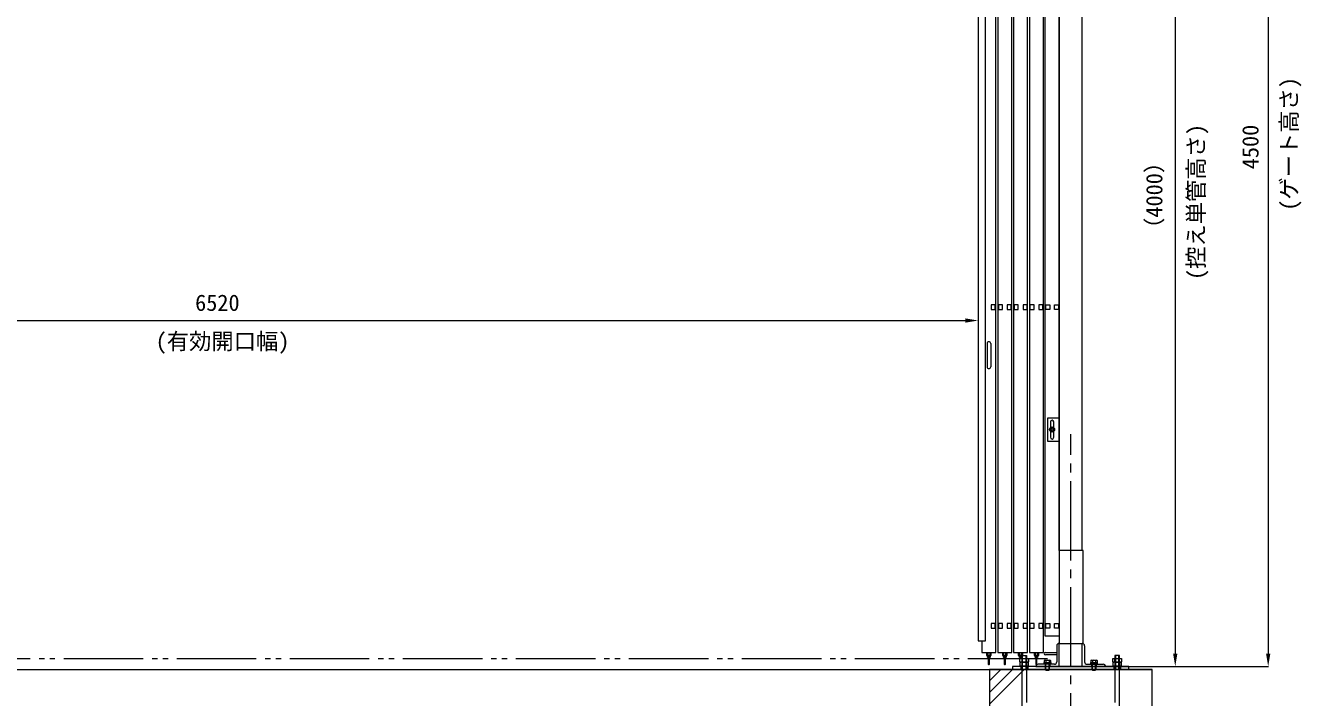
# Model space of a CAD drawing. Units: millimetres, scale not verified. Extents: x -6980 to 13145, y -14438 to 14438.
# Drawn here: x -1128 to 4363, y -11408 to -8516 of the extents above; entities that cross this region are included whole.
import ezdxf
from ezdxf.enums import TextEntityAlignment as Align

# ---------------------------------------------------------------- set-up
doc = ezdxf.new("R2010")
doc.units = ezdxf.units.MM
doc.header["$LTSCALE"] = 38
for name, pattern in [('CHAIN2', [12, 9, -1, 1, -1]), ('DASHED1', [1.8, 1.2, -0.6]), ('DOUBLE_CHAIN2', [12.8, 9, -1, 0.6, -0.6, 0.6, -1])]:
    doc.linetypes.add(name, pattern=pattern)
for name, color, linetype, lineweight in [('0-4_ﾊﾝﾄﾞﾙ', 7, 'Continuous', 18), ('0-5_ﾍﾞｰｽﾗｲﾝ', 5, 'Continuous', 18), ('0-6_ﾎﾞﾙﾄ類', 2, 'Continuous', 18), ('0-8_ﾜｲﾔｰﾛｰﾌﾟ', 7, 'DOUBLE_CHAIN2', 18), ('0-9_基礎工事用PCA小', 7, 'Continuous', 18), ('0-B_寸法', 3, 'Continuous', 18), ('0-C_側固定棒', 7, 'Continuous', 18), ('0-F_中央走行棒', 7, 'Continuous', 18), ('1-0_中央走行棒右', 7, 'Continuous', 18), ('1-2_通芯', 1, 'CHAIN2', 18), ('1-6_標準柱', 7, 'Continuous', 18)]:
    doc.layers.add(name, color=color, linetype=linetype, lineweight=lineweight)
doc.styles.add('ＭＳ ゴシック', font='')
doc.styles.get('ＭＳ ゴシック').set_extended_font_data('MS Gothic')

msp = doc.modelspace()

# ---------------------------------------------------------------- linework, layer by layer
at = {"layer": '0-4_ﾊﾝﾄﾞﾙ'}
for p, q in [((3009.8, -9884.95), (3009.8, -9984.95)), ((3025.8, -9884.95), (3025.8, -9984.95))]:
    msp.add_line(p, q, dxfattribs=at)
for centre, start, end in [((3017.8, -9884.95), 0, 180), ((3017.8, -9984.95), 180, 0)]:
    msp.add_arc(centre, 8, start, end, dxfattribs=at)
at = {"layer": '0-5_ﾍﾞｰｽﾗｲﾝ'}
for p, q in [((-5680.2, -11287.5), (3719.8, -11287.5)), ((3619.8, -11275.5), (4219.8, -11275.5))]:
    msp.add_line(p, q, dxfattribs=at)
at = {"layer": '0-6_ﾎﾞﾙﾄ類'}
for p, q in [((3160.28, -11255.48), (3160.28, -11240.9)), ((3179.32, -11255.48), (3179.32, -11240.9)), ((3257.97, -11248.5), (3256.12, -11249.55)), ((3256.12, -11249.55), (3256.12, -11258.3)), ((3257.97, -11248.5), (3281.62, -11248.5)), ((3262.97, -11249.55), (3262.97, -11258.3)), ((3276.62, -11249.55), (3276.62, -11258.3)), ((3281.62, -11248.5), (3283.48, -11249.55)), ((3283.48, -11249.55), (3283.48, -11258.3)), ((3457.97, -11248.5), (3456.12, -11249.55)), ((3456.12, -11249.55), (3456.12, -11258.3)), ((3457.97, -11248.5), (3481.62, -11248.5)), ((3462.98, -11249.55), (3462.98, -11258.3)), ((3476.62, -11249.55), (3476.62, -11258.3)), ((3481.62, -11248.5), (3483.47, -11249.55)), ((3483.47, -11249.55), (3483.47, -11258.3)), ((3560.27, -11255.48), (3560.27, -11240.9)), ((3579.32, -11255.48), (3579.32, -11240.9)), ((3160.28, -11258.32), (3160.28, -11272.9)), ((3179.32, -11258.32), (3179.32, -11272.9)), ((3256.12, -11258.3), (3283.48, -11258.3)), ((3258.55, -11258.5), (3281.05, -11258.5)), ((3261.8, -11287.5), (3261.8, -11265.5)), ((3261.8, -11287.5), (3263.02, -11290.3)), ((3263.02, -11290.3), (3263.02, -11265.5)), ((3268.6, -11261.5), (3269.67, -11265.5)), ((3269.93, -11261.5), (3271, -11265.5)), ((3277.8, -11287.5), (3277.8, -11265.5)), ((3456.12, -11258.3), (3483.47, -11258.3)), ((3458.55, -11258.5), (3481.05, -11258.5)), ((3461.8, -11287.5), (3461.8, -11265.5)), ((3461.8, -11287.5), (3463.03, -11290.3)), ((3463.03, -11290.3), (3463.03, -11265.5)), ((3468.6, -11261.5), (3469.68, -11265.5)), ((3469.92, -11261.5), (3471, -11265.5)), ((3477.8, -11287.5), (3477.8, -11265.5)), ((3560.27, -11258.32), (3560.27, -11272.9)), ((3579.32, -11258.32), (3579.32, -11272.9))]:
    msp.add_line(p, q, dxfattribs=at)
for points in [[(3294.7, -10246.45), (3299.62, -10254.95), (3294.7, -10263.45), (3284.9, -10263.45), (3279.97, -10254.95), (3284.9, -10246.45)], [(3151.32, -11255.48), (3151.32, -11240.9), (3188.28, -11240.9), (3188.28, -11255.48), (3185.8, -11256.9), (3153.8, -11256.9)], [(3151.32, -11258.32), (3151.32, -11272.9), (3188.28, -11272.9), (3188.28, -11258.32), (3185.8, -11256.9), (3153.8, -11256.9)], [(3551.32, -11255.48), (3551.32, -11240.9), (3588.28, -11240.9), (3588.28, -11255.48), (3585.8, -11256.9), (3553.8, -11256.9)], [(3551.32, -11258.32), (3551.32, -11272.9), (3588.28, -11272.9), (3588.28, -11258.32), (3585.8, -11256.9), (3553.8, -11256.9)], [(3151.8, -11272.9), (3187.8, -11272.9), (3187.8, -11275.5), (3151.8, -11275.5)], [(3283.8, -11258.5), (3283.8, -11261.5), (3255.8, -11261.5), (3255.8, -11258.5)], [(3255.8, -11261.5), (3283.8, -11261.5), (3283.8, -11265.5), (3255.8, -11265.5)], [(3483.8, -11258.5), (3483.8, -11261.5), (3455.8, -11261.5), (3455.8, -11258.5)], [(3455.8, -11261.5), (3483.8, -11261.5), (3483.8, -11265.5), (3455.8, -11265.5)], [(3551.8, -11272.9), (3587.8, -11272.9), (3587.8, -11275.5), (3551.8, -11275.5)]]:
    msp.add_lwpolyline(points, close=True, dxfattribs=at)
for points in [[(3261.8, -11287.5), (3277.8, -11287.5), (3276.57, -11290.3)], [(3263.02, -11290.3), (3276.57, -11290.3), (3276.57, -11265.5)], [(3461.8, -11287.5), (3477.8, -11287.5), (3476.57, -11290.3)], [(3463.03, -11290.3), (3476.57, -11290.3), (3476.57, -11265.5)]]:
    msp.add_lwpolyline(points, dxfattribs=at)
for radius in [11, 8.5, 4.75, 4.22]:
    msp.add_circle((3289.8, -10254.95), radius, dxfattribs=at)
for centre, radius, start, end in [((3289.8, -10254.95), 8.9, 132.757, 167.243), ((3289.8, -10254.95), 8.9, 192.757, 227.243), ((3289.8, -10254.95), 8.9, 72.757, 107.243), ((3289.8, -10254.95), 8.9, 252.757, 287.243), ((3289.8, -10254.95), 8.9, 12.757, 47.243), ((3289.8, -10254.95), 8.9, 312.757, 347.243), ((3155.8, -11247.73), 8.95, 240, 300), ((3155.8, -11266.08), 8.95, 60, 120), ((3169.8, -11224.45), 32.45, 252.932, 287.068), ((3169.8, -11289.35), 32.45, 72.932, 107.068), ((3183.8, -11247.73), 8.95, 239.975, 300.025), ((3183.8, -11266.08), 8.95, 59.975, 120.025), ((3259.55, -11254.55), 6.05, 55.616, 124.384), ((3269.8, -11271.12), 22.62, 72.412, 107.588), ((3280.05, -11254.55), 6.05, 55.616, 124.384), ((3459.55, -11254.55), 6.05, 55.616, 124.384), ((3469.8, -11271.12), 22.62, 72.412, 107.588), ((3480.05, -11254.55), 6.05, 55.616, 124.384), ((3555.8, -11247.73), 8.95, 240, 300), ((3555.8, -11266.08), 8.95, 60, 120), ((3569.8, -11224.45), 32.45, 252.932, 287.068), ((3569.8, -11289.35), 32.45, 72.932, 107.068), ((3583.8, -11247.73), 8.95, 239.975, 300.025), ((3583.8, -11266.08), 8.95, 59.975, 120.025), ((3258.55, -11258.3), 0.2, 180, 270), ((3281.05, -11258.3), 0.2, 270, 0), ((3458.55, -11258.3), 0.2, 180, 270), ((3481.05, -11258.3), 0.2, 270, 0)]:
    msp.add_arc(centre, radius, start, end, dxfattribs=at)
at = {"layer": '0-8_ﾜｲﾔｰﾛｰﾌﾟ'}
msp.add_line((3269.8, -11242.5), (-3830.2, -11242.5), dxfattribs=at)
at = {"layer": '0-9_基礎工事用PCA小'}
for p, q in [((3019.8, -11437.5), (3169.8, -11287.5)), ((3019.8, -11387.5), (3119.8, -11287.5)), ((3019.8, -11337.5), (3069.8, -11287.5)), ((3160.28, -11287.5), (3179.32, -11287.5)), ((3579.32, -11287.5), (3560.27, -11287.5))]:
    msp.add_line(p, q, dxfattribs=at)
at = {"layer": '0-9_基礎工事用PCA小', "color": 4, "linetype": 'DASHED1', "lineweight": 9}
for p, q in [((3155.1, -11275.5), (3155.1, -11287.5)), ((3184.8, -11275.5), (3184.8, -11287.5)), ((3261.8, -11275.5), (3261.8, -11287.5)), ((3277.8, -11275.5), (3277.8, -11287.5)), ((3461.8, -11275.5), (3461.8, -11287.5)), ((3477.8, -11275.5), (3477.8, -11287.5)), ((3554.8, -11275.5), (3554.8, -11287.5)), ((3584.8, -11275.5), (3584.8, -11287.5))]:
    msp.add_line(p, q, dxfattribs=at)
at = {"layer": '0-9_基礎工事用PCA小'}
for points in [[(3160.28, -11804.45), (3160.28, -11227.5), (3179.32, -11227.5), (3179.32, -11429.5)], [(3160.28, -11290), (3162.78, -11287.5), (3162.78, -11227.5), (3176.82, -11227.5), (3176.82, -11287.5), (3179.32, -11290)], [(3579.32, -11804.45), (3579.32, -11227.5), (3560.27, -11227.5), (3560.27, -11429.5)], [(3579.32, -11290), (3576.82, -11287.5), (3576.82, -11227.5), (3562.77, -11227.5), (3562.77, -11287.5), (3560.27, -11290)]]:
    msp.add_lwpolyline(points, dxfattribs=at)
for points in [[(3019.8, -12187.5), (3719.8, -12187.5), (3719.8, -11287.5), (3019.8, -11287.5)], [(3119.8, -11287.5), (3619.8, -11287.5), (3619.8, -11275.5), (3119.8, -11275.5)]]:
    msp.add_lwpolyline(points, close=True, dxfattribs=at)
at = {"layer": '0-B_寸法'}
for p, q in [((4219.8, -6830.5), (4219.8, -11220.5)), ((3819.8, -7330.5), (3819.8, -11220.5)), ((2971.8, -9345.3), (2971.8, -9786.9)), ((-3493.2, -9785.9), (2916.8, -9785.9)), ((3420.8, -11275.5), (4220.8, -11275.5)), ((3509.25, -11275.5), (3820.8, -11275.5))]:
    msp.add_line(p, q, dxfattribs=at)
at = {"layer": '0-B_寸法', "color": 91}
for points in [[(2916.8, -9776.73), (2971.8, -9785.9), (2916.8, -9795.08)], [(3810.62, -11220.5), (3819.8, -11275.5), (3828.97, -11220.5)], [(4210.62, -11220.5), (4219.8, -11275.5), (4228.98, -11220.5)]]:
    msp.add_solid(points, dxfattribs=at)
at = {"layer": '0-C_側固定棒'}
for points in [[(3259.8, -11089.95), (3259.8, -7474.95), (3319.8, -7474.95), (3319.8, -11144.95), (3259.8, -11144.95)], [(3279.45, -9738.45), (3262.15, -9738.45), (3262.15, -9718.45), (3279.45, -9718.45)], [(3317.45, -9738.45), (3300.15, -9738.45), (3300.15, -9718.45), (3317.45, -9718.45)], [(3279.45, -11109.95), (3262.15, -11109.95), (3262.15, -11089.95), (3279.45, -11089.95)], [(3317.45, -11109.95), (3300.15, -11109.95), (3300.15, -11089.95), (3317.45, -11089.95)]]:
    msp.add_lwpolyline(points, close=True, dxfattribs=at)
at = {"layer": '0-F_中央走行棒'}
for p, q in [((3077.75, -11228.05), (3077.75, -11214.95)), ((3082.75, -11228.05), (3082.75, -11214.95)), ((3083.8, -11229.45), (3083.8, -11264.45)), ((3088.8, -11264.45), (3088.8, -11229.45)), ((3089.75, -11214.95), (3089.75, -11228.05)), ((3094.75, -11214.95), (3094.75, -11228.05)), ((3145.75, -11228.05), (3145.75, -11214.95)), ((3150.75, -11228.05), (3150.75, -11214.95)), ((3151.8, -11229.45), (3151.8, -11240.9)), ((3151.8, -11255.73), (3151.8, -11258.08)), ((3156.8, -11240.9), (3156.8, -11229.45)), ((3157.75, -11214.95), (3157.75, -11228.05)), ((3162.75, -11214.95), (3162.75, -11227.5)), ((3213.75, -11228.05), (3213.75, -11214.95)), ((3218.75, -11228.05), (3218.75, -11214.95)), ((3219.8, -11229.45), (3219.8, -11264.45)), ((3224.8, -11264.45), (3224.8, -11229.45)), ((3225.75, -11214.95), (3225.75, -11228.05)), ((3230.75, -11214.95), (3230.75, -11228.05))]:
    msp.add_line(p, q, dxfattribs=at)
for points in [[(3061.3, -6994.95), (3056.3, -6994.95), (3056.3, -11214.95), (3116.3, -11214.95), (3116.3, -6994.95), (3111.3, -6994.95)], [(3129.3, -6994.95), (3124.3, -6994.95), (3124.3, -11214.95), (3184.3, -11214.95), (3184.3, -7040)], [(3192.3, -7048), (3192.3, -11214.95), (3252.3, -11214.95), (3252.3, -7299.5)]]:
    msp.add_lwpolyline(points, dxfattribs=at)
for points in [[(3058.65, -9738.45), (3075.95, -9738.45), (3075.95, -9718.45), (3058.65, -9718.45)], [(3096.65, -9738.45), (3113.95, -9738.45), (3113.95, -9718.45), (3096.65, -9718.45)], [(3126.65, -9738.45), (3143.95, -9738.45), (3143.95, -9718.45), (3126.65, -9718.45)], [(3164.65, -9738.45), (3181.95, -9738.45), (3181.95, -9718.45), (3164.65, -9718.45)], [(3194.65, -9738.45), (3211.95, -9738.45), (3211.95, -9718.45), (3194.65, -9718.45)], [(3232.65, -9738.45), (3249.95, -9738.45), (3249.95, -9718.45), (3232.65, -9718.45)], [(3058.65, -11109.95), (3075.95, -11109.95), (3075.95, -11089.95), (3058.65, -11089.95)], [(3096.65, -11109.95), (3113.95, -11109.95), (3113.95, -11089.95), (3096.65, -11089.95)], [(3126.65, -11109.95), (3143.95, -11109.95), (3143.95, -11089.95), (3126.65, -11089.95)], [(3164.65, -11109.95), (3181.95, -11109.95), (3181.95, -11089.95), (3164.65, -11089.95)], [(3194.65, -11109.95), (3211.95, -11109.95), (3211.95, -11089.95), (3194.65, -11089.95)], [(3232.65, -11109.95), (3249.95, -11109.95), (3249.95, -11089.95), (3232.65, -11089.95)]]:
    msp.add_lwpolyline(points, close=True, dxfattribs=at)
for centre, radius, start, end in [((3086.25, -11228.05), 8.5, 180, 253.254), ((3086.25, -11228.05), 3.5, 180, 225.592), ((3086.3, -11229.45), 2.5, 0, 180), ((3086.25, -11228.05), 8.5, 287.463, 0), ((3086.25, -11228.05), 3.5, 316.787, 0), ((3154.25, -11228.05), 8.5, 180, 253.254), ((3154.25, -11228.05), 3.5, 180, 225.592), ((3154.3, -11229.45), 2.5, 0, 180), ((3154.25, -11228.05), 3.5, 316.787, 0), ((3154.25, -11228.05), 8.5, 287.463, 315.04), ((3222.25, -11228.05), 8.5, 180, 253.254), ((3222.25, -11228.05), 3.5, 180, 225.592), ((3222.3, -11229.45), 2.5, 0, 180), ((3222.25, -11228.05), 8.5, 287.463, 0), ((3222.25, -11228.05), 3.5, 316.787, 0), ((3086.3, -11264.45), 2.5, 180, 0), ((3222.3, -11264.45), 2.5, 180, 0)]:
    msp.add_arc(centre, radius, start, end, dxfattribs=at)
at = {"layer": '1-0_中央走行棒右'}
for p, q in [((3009.25, -11228.05), (3009.25, -11214.95)), ((3014.25, -11228.05), (3014.25, -11214.95)), ((3015.3, -11229.45), (3015.3, -11264.45)), ((3020.3, -11264.45), (3020.3, -11229.45)), ((3021.25, -11214.95), (3021.25, -11228.05)), ((3026.25, -11214.95), (3026.25, -11228.05))]:
    msp.add_line(p, q, dxfattribs=at)
msp.add_lwpolyline([(2987.8, -11164.95), (2987.8, -11214.95), (3047.8, -11214.95), (3047.8, -6994.95), (3042.8, -6994.95)], dxfattribs=at)
for points in [[(2971.8, -11164.95), (3003.8, -11164.95), (3003.8, -8414.95), (2971.8, -8414.95)], [(3028.15, -9738.45), (3045.45, -9738.45), (3045.45, -9718.45), (3028.15, -9718.45)], [(3028.15, -11109.95), (3045.45, -11109.95), (3045.45, -11089.95), (3028.15, -11089.95)]]:
    msp.add_lwpolyline(points, close=True, dxfattribs=at)
for centre, radius, start, end in [((3017.75, -11228.05), 8.5, 180, 253.254), ((3017.75, -11228.05), 3.5, 180, 225.592), ((3017.8, -11229.45), 2.5, 0, 180), ((3017.75, -11228.05), 8.5, 287.463, 0), ((3017.75, -11228.05), 3.5, 316.787, 0), ((3017.8, -11264.45), 2.5, 180, 0)]:
    msp.add_arc(centre, radius, start, end, dxfattribs=at)
at = {"layer": '1-2_通芯'}
msp.add_line((3369.8, -12187.5), (3369.8, -10275.5), dxfattribs=at)
at = {"layer": '1-6_標準柱'}
for p, q in [((3319.8, -10775.5), (3319.8, -7325.5)), ((3419.8, -10775.5), (3419.8, -7325.5)), ((3282.3, -10222.5), (3282.3, -10246.9)), ((3282.3, -10262.98), (3282.3, -10288.5)), ((3297.3, -10246.9), (3297.3, -10222.5)), ((3297.3, -10288.5), (3297.3, -10262.98)), ((3309.8, -11185.5), (3309.8, -11255.5)), ((3429.8, -11185.5), (3429.8, -11255.5)), ((3299.8, -11265.5), (3229.8, -11265.5)), ((3319.8, -11275.5), (3419.8, -11275.5)), ((3439.8, -11265.5), (3509.8, -11265.5))]:
    msp.add_line(p, q, dxfattribs=at)
at = {"layer": '1-6_標準柱', "color": 4, "linetype": 'DASHED1', "lineweight": 9}
for p, q in [((3259.8, -11265.5), (3259.8, -11275.5)), ((3279.8, -11265.5), (3279.8, -11275.5)), ((3459.8, -11265.5), (3459.8, -11275.5)), ((3479.8, -11265.5), (3479.8, -11275.5))]:
    msp.add_line(p, q, dxfattribs=at)
at = {"layer": '1-6_標準柱'}
for points in [[(3319.8, -10205.5), (3269.8, -10205.5), (3269.8, -10305.5), (3319.8, -10305.5)], [(3423, -10775.5), (3319.8, -10775.5), (3319.8, -11175.5), (3423, -11175.5)]]:
    msp.add_lwpolyline(points, close=True, dxfattribs=at)
for points in [[(3219.8, -11275.5), (3319.8, -11275.5), (3319.8, -11175.5)], [(3519.8, -11275.5), (3419.8, -11275.5), (3419.8, -11175.5)], [(3260.8, -11215.5), (3309.8, -11215.5), (3309.8, -11225.5), (3260.8, -11225.5)]]:
    msp.add_lwpolyline(points, dxfattribs=at)
for centre, radius, start, end in [((3289.8, -10222.5), 7.5, 0, 180), ((3289.8, -10288.5), 7.5, 180, 0), ((3319.8, -11185.5), 10, 90, 180), ((3419.8, -11185.5), 10, 0, 90), ((3260.8, -11220.5), 5, 90, 270), ((3299.8, -11255.5), 10, 270, 0), ((3439.8, -11255.5), 10, 180, 270), ((3229.8, -11275.5), 10, 90, 180), ((3509.8, -11275.5), 10, 0, 90)]:
    msp.add_arc(centre, radius, start, end, dxfattribs=at)

# ---------------------------------------------------------------- texts
at = {"layer": '0-B_寸法', "style": 'ＭＳ ゴシック'}
for s, p in [('(ゲート高さ)', (4365.4, -9313.5)), ('4500', (4199.4, -9134.6)), ('(控え単管高さ)', (3965.4, -9611.5)), ('（4000）', (3785.55, -9438.92))]:
    msp.add_text(s, height=70.38, rotation=90, dxfattribs=at).set_placement(p, align=Align.BOTTOM_LEFT)
for s, p in [('6520', (-398.35, -9765.5)), ('(有効開口幅)', (-568.2, -9931.5))]:
    msp.add_text(s, height=70.38, dxfattribs=at).set_placement(p, align=Align.BOTTOM_LEFT)

doc.saveas('drawing.dxf')
